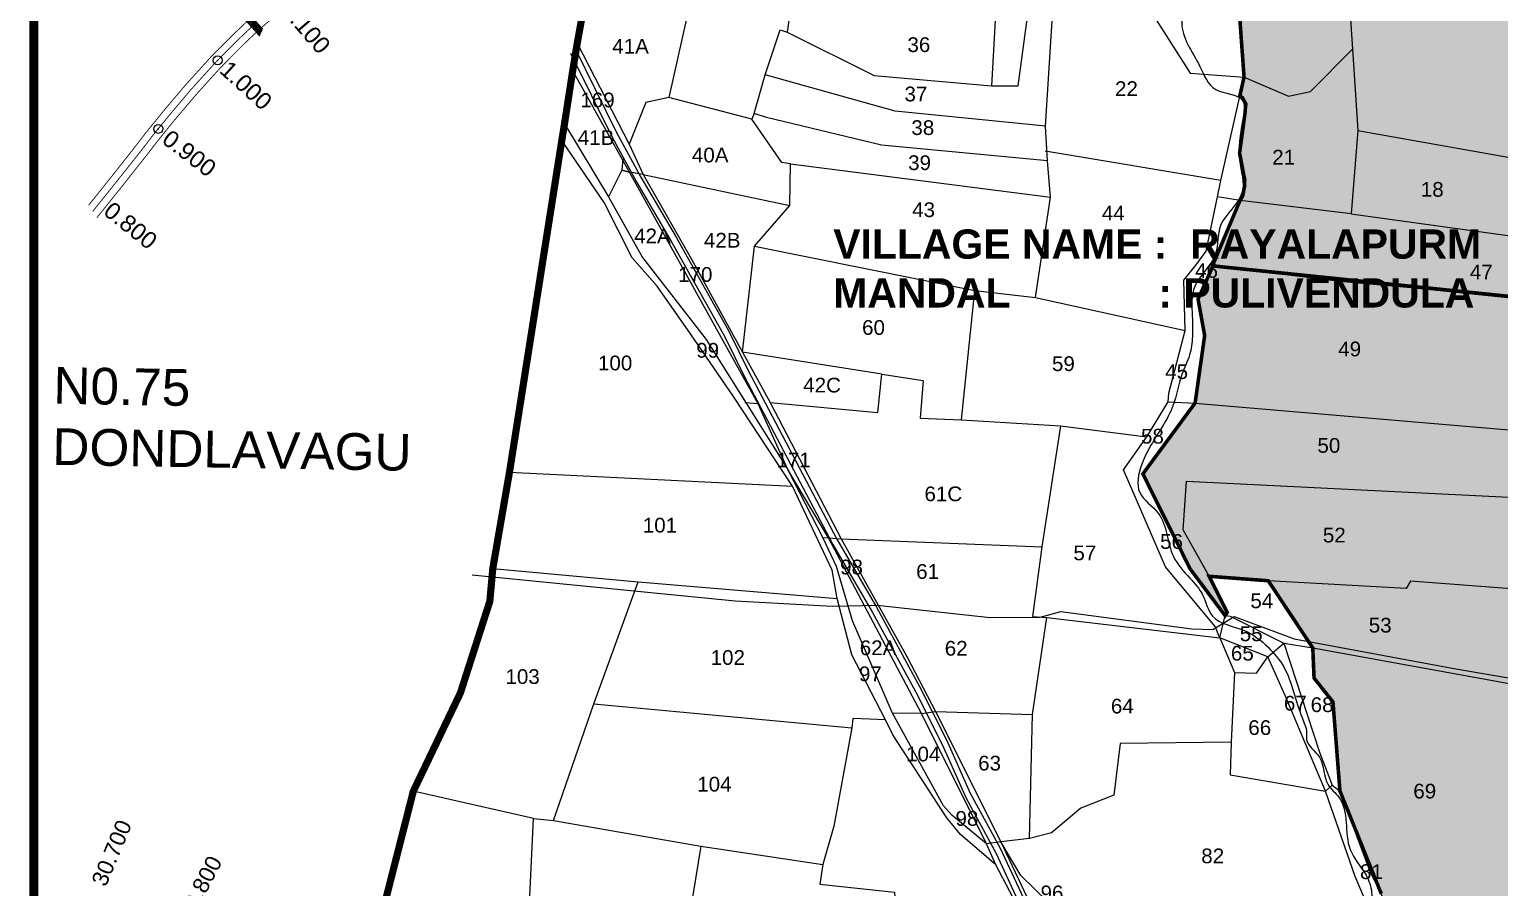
# Model space of a CAD drawing. Header units: inches. Extents: x 198958 to 218693, y 1596361 to 1611769.
# Drawn here: x 199244 to 200891, y 1603033 to 1603995 of the extents above; entities that cross this region are included whole.
import ezdxf
from ezdxf.enums import TextEntityAlignment as Align

# ---------------------------------------------------------------- set-up
doc = ezdxf.new("R2010")
doc.units = ezdxf.units.IN
doc.header["$LTSCALE"] = 15
doc.header["$MEASUREMENT"] = 0
doc.header["$PDMODE"] = 32
doc.header["$PDSIZE"] = 10
doc.linetypes.add('ACAD_ISO02W100', pattern=[15, 12, -3])
doc.linetypes.add('HIDDEN2', pattern=[0.1875, 0.125, -0.0625])
for name, color, linetype in [('CANAL1', 7, 'Continuous'), ('CSMark', 72, 'Continuous'), ('PLOT', 7, 'Continuous'), ('PLOT NO', 7, 'Continuous'), ('PLOTS NO', 7, 'Continuous'), ('ROAD', 1, 'Continuous'), ('STREAM', 4, 'Continuous'), ('STRUCTURE', 5, 'Continuous'), ('TEXT', 1, 'Continuous'), ('text2', 7, 'Continuous'), ('VILLAGE BOUNDAY', 5, 'Continuous'), ('WUA-11', 3, 'Continuous')]:
    doc.layers.add(name, color=color, linetype=linetype)
doc.styles.get("Standard").update_dxf_attribs({"font": 'arial.ttf'})

# ---------------------------------------------------------------- blocks, each defined once
blk = doc.blocks.new('DROP')
h = blk.add_hatch()
h.set_pattern_fill('ANSI31', color=1, scale=10, angle=45)
h.set_pattern_definition([(90, (-324.4107, -25.7687), (-1.25, 0), [])])
h.paths.add_polyline_path([(-9.9, -4.3), (-13.8, 4.1), (13.8, 4.1), (10.2, -4.3)])
at = {"layer": 'STRUCTURE', "color": 5, "const_width": 0.49}
blk.add_lwpolyline([(-9.9, -4.3), (-13.8, 4.1), (13.8, 4.1), (10.2, -4.3), (-9.9, -4.3)], dxfattribs=at)
at = {"layer": 'STRUCTURE', "color": 5}
blk.add_circle((0, 0), 1.33, dxfattribs=at)

msp = doc.modelspace()

# ---------------------------------------------------------------- hatches: boundary and pattern name
at = {"layer": 'PLOTS NO', "true_color": 0x58ba48}
h = msp.add_hatch(dxfattribs=at)
h.set_pattern_fill('ANSI31', color=85)
h.set_pattern_definition([(45, (0, 0), (-0.088388347648, 0.088388347648), [])])
edge = h.paths.add_edge_path()
edge.add_line((200568.4, 1603728.4), (200599.9, 1603803.1))
edge.add_line((200599.9, 1603803.1), (200602.9, 1603808.1))
edge.add_line((200602.9, 1603808.1), (200604.8, 1603818.3))
edge.add_line((200604.8, 1603818.3), (200605.2, 1603826.2))
edge.add_line((200605.2, 1603826.2), (200599.4, 1603856.3))
edge.add_line((200599.4, 1603856.3), (200605.3, 1603899.6))
edge.add_line((200605.3, 1603899.6), (200606.4, 1603911.4))
edge.add_line((200606.4, 1603911.4), (200602.4, 1603918.7))
edge.add_line((200602.4, 1603918.7), (200599.7, 1603920.5))
edge.add_line((200599.7, 1603920.5), (200604.4, 1603941.5))
edge.add_line((200604.4, 1603941.5), (200583, 1604238.1))
edge.add_line((200583, 1604238.1), (200575.4, 1604251.6))
edge.add_line((200575.4, 1604251.6), (200577.2, 1604319.7))
edge.add_line((200577.2, 1604319.7), (200581.1, 1604320.3))
edge.add_line((200581.1, 1604320.3), (200586.9, 1604388.9))
edge.add_line((200586.9, 1604388.9), (200530.5, 1604393.4))
edge.add_line((200530.5, 1604393.4), (200534.8, 1604492.6))
edge.add_line((200534.8, 1604492.6), (200533.6, 1604593.1))
edge.add_line((200533.6, 1604593.1), (200548.7, 1604743.6))
edge.add_line((200548.7, 1604743.6), (200642.5, 1604729.9))
edge.add_line((200642.5, 1604729.9), (200809.3, 1604701.4))
edge.add_line((200809.3, 1604701.4), (200828, 1604719.1))
edge.add_line((200828, 1604719.1), (200985.8, 1604699.4))
edge.add_line((200985.8, 1604699.4), (201071.5, 1604695.1))
edge.add_line((201071.5, 1604695.1), (201294.6, 1604657.1))
edge.add_line((201294.6, 1604657.1), (201407.8, 1604653.1))
edge.add_line((201407.8, 1604653.1), (201463.1, 1604545))
edge.add_line((201463.1, 1604545), (201486.8, 1604520.1))
edge.add_line((201486.8, 1604520.1), (201528, 1604502.3))
edge.add_line((201528, 1604502.3), (201591.6, 1604474.8))
edge.add_line((201591.6, 1604474.8), (201726.6, 1604446.5))
edge.add_line((201726.6, 1604446.5), (201763.4, 1604425))
edge.add_line((201763.4, 1604425), (201789.3, 1604412.9))
edge.add_line((201789.3, 1604412.9), (201800.5, 1604311.8))
edge.add_line((201800.5, 1604311.8), (201799.4, 1604302.4))
edge.add_line((201799.4, 1604302.4), (201751.4, 1604314.8))
edge.add_line((201751.4, 1604314.8), (201724, 1604196.8))
edge.add_line((201724, 1604196.8), (201716, 1604170))
edge.add_line((201716, 1604170), (201681.1, 1604176.1))
edge.add_line((201681.1, 1604176.1), (201672.4, 1604106.5))
edge.add_line((201672.4, 1604106.5), (201662.3, 1604050.7))
edge.add_line((201662.3, 1604050.7), (201653.4, 1603998.3))
edge.add_line((201653.4, 1603998.3), (201619, 1603953))
edge.add_line((201619, 1603953), (201598.9, 1603888.4))
edge.add_line((201598.9, 1603888.4), (201566.6, 1603764.8))
edge.add_line((201566.6, 1603764.8), (201410.8, 1603786.7))
edge.add_line((201410.8, 1603786.7), (201393.5, 1603788.6))
edge.add_line((201393.5, 1603788.6), (201301.3, 1603808.7))
edge.add_line((201301.3, 1603808.7), (201301.2, 1603808.7))
edge.add_line((201301.2, 1603808.7), (201296.7, 1603810.5))
edge.add_line((201296.7, 1603810.5), (201265.4, 1603823))
edge.add_line((201265.4, 1603823), (201093.8, 1603860.6))
edge.add_line((201093.8, 1603860.6), (201018.6, 1603873.6))
edge.add_line((201018.6, 1603873.6), (201004.8, 1603774.2))
edge.add_line((201004.8, 1603774.2), (200996.4, 1603705.2))
edge.add_line((200996.4, 1603705.2), (200932.1, 1603710.4))
edge.add_line((200932.1, 1603710.4), (200921.2, 1603693.4))
edge.add_line((200921.2, 1603693.4), (200569.6, 1603729.8))
at = {"layer": 'PLOTS NO'}
h = msp.add_hatch(color=2, dxfattribs=at)
h.dxf.hatch_style = 1
h.paths.add_polyline_path([(200725.6, 1602339.5), (200710.8, 1602396.2), (200719, 1602395.7), (200756.8, 1602557.6), (200764.5, 1602559.1), (200788.7, 1602637), (200770.8, 1602639.2), (200745, 1602714.4), (200817.1, 1602709.9), (200832.2, 1602840.4), (200807.8, 1602846.8), (200812.6, 1602940.9), (200781.3, 1602970.1), (200758.1, 1603026.1), (200711.8, 1603141.3), (200704, 1603241.1), (200682.8, 1603267.8), (200681.4, 1603301.6), (200631.5, 1603376.9), (200565.4, 1603381.9), (200585.6, 1603341.4), (200583.2, 1603337.8), (200544.1, 1603390.1), (200491.1, 1603496.7), (200549.6, 1603576.1), (200560.3, 1603651.8), (200552.9, 1603692.6), (200569.6, 1603729.8), (200921.3, 1603693.6), (200930.2, 1603710.2), (200997.1, 1603705.1), (201005, 1603774.3), (201017.6, 1603874.8), (201093.3, 1603861.2), (201264.2, 1603824.2), (201296.7, 1603810.5), (201301.3, 1603808.7), (201393.5, 1603788.6), (201410.8, 1603786.7), (201566.6, 1603764.8), (201700.1, 1603744.8), (201689.9, 1603705), (201672.5, 1603646.1), (201612.7, 1603461.2), (201567.8, 1603330.8), (201519.4, 1603186.5), (201478.2, 1603069.5), (201422, 1602914.1), (201342.4, 1602695.7), (201292.9, 1602556.5), (201219.9, 1602362.9), (201195, 1602323.1), (200956.3, 1602329), (200947, 1602329), (200948.7, 1602315.7)])

# ---------------------------------------------------------------- linework, layer by layer
at = {"color": 2}
for p in [(199454.8, 1603960.2), (199388.3, 1603883.4)]:
    msp.add_point(p, dxfattribs=at)
at = {"layer": 'CANAL1', "color": 200, "const_width": 1}
for points in [[(199319.6, 1603783.9), (199345.9, 1603816.7), (199376.3, 1603855.1), (199387.7, 1603870), (199406.9, 1603893.7), (199430.5, 1603921.5), (199458.5, 1603952.6), (199484.3, 1603978.5), (199501.1, 1603994.5), (199529.2, 1604018.8)], [(199310.3, 1603797.8), (199333.4, 1603826.6), (199363.6, 1603864.9), (199375.1, 1603879.9), (199394.6, 1603903.9), (199418.4, 1603932.1), (199446.9, 1603963.6), (199473.1, 1603989.9), (199490.3, 1604006.3)]]:
    msp.add_lwpolyline(points, dxfattribs=at)
at = {"layer": 'CANAL1', "color": 1, "linetype": 'HIDDEN2', "ltscale": 4, "const_width": 1}
for points in [[(199454.8, 1603960.2), (199478.7, 1603984.2), (199495.7, 1604000.4)], [(199314.9, 1603790.9), (199339.6, 1603821.7), (199370, 1603860), (199381.4, 1603875), (199400.8, 1603898.8), (199424.4, 1603926.8), (199452.7, 1603958.1), (199454.8, 1603960.2)]]:
    msp.add_lwpolyline(points, dxfattribs=at)
at = {"layer": 'PLOT'}
for points in [[(200096.6, 1603844.2), (200387.7, 1603806.8), (200384.4, 1603847.7), (200381.9, 1603886.5), (200393, 1604058.2), (200382, 1604142.3), (200369.3, 1604215.5), (200434.8, 1604388.4), (200463.8, 1604398.5), (200504.1, 1604387.9)], [(200577.4, 1603313.1), (200572, 1603325.5), (200516.6, 1603392.5), (200469.3, 1603501.3), (200495.7, 1603538.3), (200519.3, 1603577.6), (200520.1, 1603587.2), (200538.4, 1603657.4), (200537.1, 1603713.9), (200551.9, 1603732.4), (200561.8, 1603746.4), (200574.5, 1603807.2), (200578.4, 1603825.6), (200604.4, 1603941.5), (200596.8, 1604036.9), (200583, 1604238.1), (200575.4, 1604251.6), (200577.2, 1604319.7), (200581.1, 1604320.3), (200586.9, 1604388.9)], [(200481.7, 1604044.1), (200544, 1603945.7), (200604.4, 1603941.5), (200654.2, 1603920), (200679, 1603925.2), (200725.9, 1603972.9), (200731.7, 1603881.7), (200934, 1603845.8), (200917, 1603960.7), (200863.1, 1604246.7)], [(200708.5, 1604235.7), (200725.9, 1603972.9)], [(200325.8, 1604005), (200321.4, 1603931.6), (200351.6, 1603931.5), (200369.3, 1604064.6)], [(199869.6, 1604046.1), (199985.3, 1604030.8), (199960.3, 1603918.6)], [(200099.1, 1604048.1), (200096.7, 1604021.2), (200092.8, 1603991.9)], [(200055.6, 1603900.6), (200068.1, 1603944), (200085, 1603994.6), (200092.8, 1603991.9), (200190.3, 1603943.1), (200321.4, 1603931.6)], [(199857.6, 1603979.4), (199915.7, 1603866.2), (199931.6, 1603832.2), (199985.4, 1603737.3), (200042.6, 1603633.2), (200073.8, 1603576.8), (200153, 1603424), (200226.8, 1603292.1), (200258.8, 1603230.2), (200331.9, 1603084.1), (200373.9, 1602995.8), (200425.4, 1602900.3), (200459.4, 1602836), (200529.4, 1602710.7), (200567, 1602639.3), (200594.5, 1602589.3), (200627.4, 1602529.8), (200686.2, 1602425.3), (200701.7, 1602397.4), (200725.6, 1602339.5), (200792.3, 1602217.3), (200859.8, 1602102.4), (200908.6, 1602000.6), (200929.2, 1601965.1)], [(201144.4, 1601506.1), (201114.3, 1601558.8), (201047.6, 1601696.4), (201040.6, 1601705.4), (200967.5, 1601847.4), (200891, 1602003.7), (200853.3, 1602074.8), (200806, 1602158.9), (200739.8, 1602259), (200676.9, 1602401.3), (200610.2, 1602532.6), (200581.3, 1602591.9), (200514.3, 1602700.8), (200442.4, 1602837.9), (200408.1, 1602902.5), (200326.3, 1603058.4), (200316, 1603082.2), (200243, 1603228), (200139, 1603425), (200093.6, 1603501.7), (200060.1, 1603575.1), (199916.2, 1603834.8), (199852.5, 1603948.5)], [(200381.9, 1603886.5), (200213.8, 1603903.2), (200068.1, 1603944)], [(200073.8, 1603576.8), (200194.2, 1603565.6), (200198.6, 1603608.4), (200042.6, 1603633.2), (200056.2, 1603751.9), (200095.8, 1603797.5), (200096.6, 1603844.2), (200086.8, 1603845.9), (200053, 1603894.4), (199960.3, 1603918.6), (199934.3, 1603913.1), (199915.7, 1603866.2)], [(200384.4, 1603847.7), (200198.5, 1603865.2), (200069.7, 1603896.1), (200055.6, 1603900.6), (200053, 1603894.4)], [(199843.3, 1603889), (199892.5, 1603807.3), (199930.8, 1603739.3), (200002, 1603647.5), (200093.6, 1603501.7)], [(200731.7, 1603881.7), (200724.3, 1603788.3), (200599.9, 1603803.1)], [(200326.3, 1603058.4), (200286.9, 1603092.4), (200271.6, 1603111), (200211.2, 1603204.2), (200202.7, 1603221), (200165.1, 1603293.8), (200148.7, 1603357.1), (200143, 1603388.7), (200098.8, 1603483.1), (200032.5, 1603583.3), (199984.4, 1603653.8), (199947.1, 1603707), (199919, 1603738.8), (199887.7, 1603801), (199840.3, 1603870.5)], [(199908.6, 1603849.8), (199907.4, 1603837.1), (199892.5, 1603807.3)], [(200578.4, 1603825.6), (200381.6, 1603858.4)], [(199931.6, 1603832.2), (199916.2, 1603834.8), (199907.4, 1603837.1), (199916.2, 1603834.8)], [(199931.6, 1603832.2), (200095.8, 1603797.5)], [(200370.7, 1603694.3), (200387.7, 1603806.8)], [(200583.2, 1603337.8), (200544.1, 1603390.1), (200491.1, 1603496.7), (200549.6, 1603576.1), (200560.3, 1603651.8), (200552.9, 1603692.6), (200569.6, 1603729.8), (200599.9, 1603803.1), (200574.5, 1603807.2)], [(200724.3, 1603788.3), (200929.8, 1603759.8)], [(200056.2, 1603751.9), (200302.8, 1603702.4), (200370.7, 1603694.3), (200538.4, 1603657.4)], [(200921.3, 1603693.6), (200711.6, 1603712.4), (200569.6, 1603729.8)], [(200288.1, 1603557.1), (200302.8, 1603702.4)], [(200198.6, 1603608.4), (200245, 1603601.3), (200241.6, 1603559.3), (200288.1, 1603557.1), (200398.9, 1603550.4), (200495.7, 1603538.3)], [(200060.1, 1603575.1), (200045.4, 1603576.4)], [(200519.3, 1603577.6), (200549.6, 1603576.1), (200910, 1603545.2)], [(200398.9, 1603550.4), (200378, 1603415)], [(199781.7, 1603498.6), (200098.8, 1603483.1)], [(200243, 1603228), (200210.7, 1603228.6), (200165.7, 1603331.8), (200148.1, 1603393), (200133, 1603424.6), (200093.6, 1603501.7)], [(200710.8, 1602396.2), (200719, 1602395.7), (200736.9, 1602475.5), (200756.8, 1602557.6), (200758.7, 1602584), (200770.8, 1602639.2), (200745, 1602714.4), (200763.8, 1602767.7), (200801.3, 1602775.9), (200807.8, 1602846.8), (200812.6, 1602940.9), (200781.3, 1602970.1), (200758.1, 1603026.1), (200745.6, 1603050.9), (200711.8, 1603141.3), (200704, 1603241.1), (200682.8, 1603267.8), (200681.4, 1603301.6), (200631.5, 1603376.9), (200565.4, 1603381.9), (200536.1, 1603433.8), (200540, 1603488.5), (200908.9, 1603470.1)], [(200139, 1603425), (200133, 1603424.6)], [(200139, 1603425), (200153, 1603424)], [(200153, 1603424), (200378, 1603415), (200367.3, 1603337), (200383.6, 1603335.8), (200577.4, 1603313.1), (200583.2, 1603337.8), (200588.7, 1603337.2), (200649.1, 1603307), (200681.4, 1603301.6), (200903.4, 1603261.5)], [(199763, 1603390.7), (199925.8, 1603375.8), (200148.7, 1603357.1)], [(199831, 1603108), (199876.2, 1603239.1), (199925.8, 1603375.8)], [(200583.2, 1603337.8), (200585.6, 1603341.4), (200565.4, 1603381.9)], [(200904, 1603367.9), (200790.9, 1603376.4), (200786, 1603368.4), (200631.5, 1603376.9)], [(200364.3, 1603088), (200367.6, 1603226.9), (200383.6, 1603335.8)], [(200631, 1603291.5), (200577.4, 1603313.1), (200593.8, 1603273.9), (200618.2, 1603273.5), (200631, 1603291.5)], [(200799.3, 1602939.2), (200760.6, 1602970.6), (200728.7, 1603045.5), (200695.5, 1603140.9), (200650.6, 1603248.3), (200631, 1603291.5), (200649.1, 1603307)], [(200649.1, 1603307), (200688.8, 1603184.6), (200703, 1603147.8), (200711.8, 1603141.3)], [(200593.8, 1603273.9), (200589.8, 1603195.9), (200588.9, 1603159.4), (200695.5, 1603140.9)], [(199876.2, 1603239.1), (200165.1, 1603212.2)], [(200316, 1603082.2), (200277, 1603114), (200267.8, 1603124.6), (200210.7, 1603228.6)], [(200243, 1603228), (200258.8, 1603230.2)], [(200258.8, 1603230.2), (200367.6, 1603226.9)], [(200202.7, 1603221), (200166.1, 1603222.4), (200165.1, 1603212.2), (200144.8, 1603101.7), (200132.8, 1603059), (200129.2, 1603036.7), (200213.1, 1603027.7), (200214, 1603010.2), (200230, 1603010), (200213.4, 1602882.1), (200223.8, 1602880), (200442.4, 1602837.9)], [(200589.8, 1603195.9), (200465.7, 1603194.6), (200458.5, 1603136.5), (200421.7, 1603121.9), (200388.8, 1603094.4), (200364.3, 1603088), (200331.9, 1603084.1)], [(199797.5, 1602872.6), (199808.5, 1603110.6), (199674, 1603141)], [(200703, 1603147.8), (200695.5, 1603140.9)], [(199808.5, 1603110.6), (199831, 1603108), (199996, 1603079.4), (200132.8, 1603059)], [(199996, 1603079.4), (199980.7, 1602985.7), (199944.6, 1602849.6)], [(200331.9, 1603084.1), (200316, 1603082.2)], [(200701.7, 1602397.4), (200710.8, 1602396.2), (200669.9, 1602524.8), (200653.1, 1602580.4), (200643.7, 1602590.8), (200580.7, 1602746.6), (200465.9, 1602919.9), (200431.2, 1602968), (200400, 1603002), (200354.5, 1603046.4), (200331.9, 1603084.1)]]:
    msp.add_lwpolyline(points, dxfattribs=at)
at = {"layer": 'ROAD'}
for points in [[(199850.2, 1603968.2), (199896.7, 1603874.1), (199924.3, 1603823.3), (199963.7, 1603756.2), (200023, 1603650.5), (200044.6, 1603606.4), (200143.8, 1603417.6), (200188.1, 1603341.3), (200236.6, 1603252.6), (200266.7, 1603192.6), (200293.2, 1603133.1), (200326.8, 1603071), (200357.9, 1603004), (200399.4, 1602923.2), (200448.7, 1602835.4), (200503.8, 1602733), (200534.9, 1602676.1), (200593.5, 1602570.2), (200661.1, 1602444.7), (200696.3, 1602385), (200748.8, 1602270.4), (200853, 1602091), (200936.2, 1601920.8)], [(199854.8, 1603974.2), (199901.2, 1603880.1), (199928.9, 1603829.3), (199968.3, 1603762.2), (200027.5, 1603656.5), (200049.2, 1603612.4), (200148.3, 1603423.6), (200192.7, 1603347.2), (200241.1, 1603258.5), (200271.3, 1603198.6), (200297.8, 1603139), (200331.4, 1603077), (200362.5, 1603010), (200404, 1602929.1), (200453.3, 1602841.3), (200508.4, 1602739), (200539.5, 1602682.1), (200598, 1602576.2), (200665.6, 1602450.7), (200700.8, 1602390.9), (200753.3, 1602276.4), (200857.5, 1602096.9), (200940.8, 1601926.7)], [(199739.9, 1603383.4), (200034.3, 1603354.3), (200143.6, 1603348.3), (200193.6, 1603349.5), (200320.1, 1603335.9), (200375.9, 1603336), (200399.1, 1603342.4), (200546, 1603323.2), (200569.3, 1603322.1), (200593.3, 1603337), (200660.4, 1603311.8), (200841.6, 1603278.1), (200913.5, 1603266)]]:
    msp.add_lwpolyline(points, dxfattribs=at)
at = {"layer": 'STREAM'}
msp.add_spline([(200541.3, 1604745.1), (200531.9, 1604722), (200521.1, 1604695.5), (200526.6, 1604672.5), (200521.6, 1604645.5), (200519.5, 1604620.2), (200520.8, 1604575.4), (200516.8, 1604522.8), (200521.8, 1604490.8), (200519.7, 1604465.8), (200522.9, 1604431.4), (200514.1, 1604378.1), (200507, 1604342.1), (200504, 1604301), (200502.6, 1604246.7), (200523.5, 1604201.3), (200521.3, 1604166.4), (200530.8, 1604071), (200539.6, 1604034.7), (200534.6, 1604002.6), (200554.9, 1603953.4), (200572.8, 1603927.6), (200602.6, 1603915.4), (200602.8, 1603892.1), (200599.3, 1603848.5), (200602.1, 1603811.8), (200578.1, 1603775), (200572.6, 1603743.5), (200549.2, 1603706.7), (200546.4, 1603673.4), (200546.6, 1603650.6), (200543.5, 1603630.1), (200534.8, 1603608.1), (200524.7, 1603572.9), (200500.1, 1603528.9), (200489.8, 1603507.4), (200487.6, 1603475.8), (200508.3, 1603452.7), (200525.3, 1603404.1), (200543.7, 1603379.9), (200558.4, 1603360.3), (200569.1, 1603337.3), (200604.4, 1603321.2), (200631.3, 1603302.4), (200648.8, 1603280.3), (200669.4, 1603223.5), (200674.4, 1603207.1), (200674.5, 1603199.1), (200688.8, 1603179.2), (200698.5, 1603148.3), (200710.5, 1603134.4), (200723.3, 1603075.7), (200741, 1603046.8), (200747.3, 1603027.5), (200749.1, 1603012.2), (200771.7, 1602987.7), (200774.3, 1602967.6), (200800.4, 1602946), (200803.4, 1602929.2), (200805.7, 1602920), (200803.8, 1602900.2), (200807, 1602880), (200806.9, 1602861.5), (200792.2, 1602835.3), (200786.9, 1602800.2), (200789.3, 1602789.1), (200791.4, 1602773.2)], degree=3, dxfattribs=at)
at = {"layer": 'text2', "color": 5, "const_width": 10}
msp.add_lwpolyline([(199249, 1611176.2), (208233.7, 1611176.2), (208233.7, 1598880.5), (199249, 1598880.5)], close=True, dxfattribs=at)
at = {"layer": 'text2', "color": 3}
msp.add_point((199454.8, 1603960.2), dxfattribs=at)
at = {"layer": 'VILLAGE BOUNDAY', "linetype": 'ACAD_ISO02W100', "ltscale": 0.2, "const_width": 8}
msp.add_lwpolyline([(199665.2, 1601504.5), (199596.8, 1601572.7), (199511.8, 1601730.1), (199328, 1601894.9), (199258.3, 1601877.3), (199328, 1601894.9), (199415.5, 1602277.6), (199483.8, 1602487.2), (199542.5, 1602589.7), (199556.1, 1602605.9), (199594.3, 1602756.5), (199612.5, 1602899.6), (199674, 1603141), (199726.7, 1603251.1), (199759.7, 1603353.9), (199763, 1603390.7), (199781.7, 1603498.6), (199840.3, 1603870.5), (199843.3, 1603889), (199852.5, 1603948.5), (199857.6, 1603979.4), (199869.6, 1604046.1)], dxfattribs=at)
at = {"layer": 'WUA-11', "color": 15, "const_width": 4}
for points in [[(200568.4, 1603728.4), (200599.9, 1603803.1), (200602.9, 1603808.1), (200604.8, 1603818.3), (200605.2, 1603826.2), (200599.4, 1603856.3), (200605.3, 1603899.6), (200606.4, 1603911.4), (200602.4, 1603918.7), (200599.7, 1603920.5), (200604.4, 1603941.5), (200583, 1604238.1)], [(201653.4, 1603998.3), (201619, 1603953), (201598.9, 1603888.4), (201566.6, 1603764.8), (201410.8, 1603786.7), (201393.5, 1603788.6), (201301.3, 1603808.7), (201301.2, 1603808.7), (201296.7, 1603810.5), (201265.4, 1603823), (201093.8, 1603860.6), (201018.6, 1603873.6), (201004.8, 1603774.2), (200996.4, 1603705.2), (200932.1, 1603710.4), (200921.2, 1603693.4), (200569.6, 1603729.8)], [(200758.1, 1603026.1), (200711.8, 1603141.3), (200704, 1603241.1), (200682.8, 1603267.8), (200681.4, 1603301.6), (200631.5, 1603376.9), (200565.4, 1603381.9), (200585.6, 1603341.4), (200583.2, 1603337.8), (200544.1, 1603390.1), (200491.1, 1603496.7), (200549.6, 1603576.1), (200560.3, 1603651.8), (200552.9, 1603692.6), (200569.6, 1603729.8), (200921.3, 1603693.6)]]:
    msp.add_lwpolyline(points, dxfattribs=at)
at = {"layer": 'WUA-11', "const_width": 3}
for points in [[(200568.4, 1603728.4), (200599.9, 1603803.1), (200602.9, 1603808.1), (200604.8, 1603818.3), (200605.2, 1603826.2), (200599.4, 1603856.3), (200605.3, 1603899.6), (200606.4, 1603911.4), (200602.4, 1603918.7), (200599.7, 1603920.5), (200604.4, 1603941.5), (200583, 1604238.1)], [(201653.4, 1603998.3), (201619, 1603953), (201598.9, 1603888.4), (201566.6, 1603764.8), (201410.8, 1603786.7), (201393.5, 1603788.6), (201301.3, 1603808.7), (201301.2, 1603808.7), (201296.7, 1603810.5), (201265.4, 1603823), (201093.8, 1603860.6), (201018.6, 1603873.6), (201004.8, 1603774.2), (200996.4, 1603705.2), (200932.1, 1603710.4), (200921.2, 1603693.4), (200569.6, 1603729.8)], [(200758.1, 1603026.1), (200711.8, 1603141.3), (200704, 1603241.1), (200682.8, 1603267.8), (200681.4, 1603301.6), (200631.5, 1603376.9), (200565.4, 1603381.9), (200585.6, 1603341.4), (200583.2, 1603337.8), (200544.1, 1603390.1), (200491.1, 1603496.7), (200549.6, 1603576.1), (200560.3, 1603651.8), (200552.9, 1603692.6), (200569.6, 1603729.8), (200921.3, 1603693.6)]]:
    msp.add_lwpolyline(points, dxfattribs=at)

# ---------------------------------------------------------------- block references
at = {"rotation": 131.733202914055}
msp.add_blockref('DROP', (199495.5, 1604000.3), dxfattribs=at)

# ---------------------------------------------------------------- texts
at = {"layer": 'CSMark', "color": 1}
for s, height, rotation, p in [('1.100', 19, 310.8236, (199532.2, 1604022.1)), ('1.000', 19, 317.887, (199462.1, 1603954.5)), ('0.900', 19, 322.5515, (199396.8, 1603876.2)), ('0.800', 19, 321.2647, (199331.5, 1603795.9)), ('30.700', 18, 67.2341, (199321.2, 1603036.4)), ('30.800', 18, 62.5159, (199417.1, 1602998.2))]:
    msp.add_text(s, height=height, rotation=rotation, dxfattribs=at).set_placement(p, align=Align.MIDDLE_LEFT)
at = {"layer": 'PLOT NO'}
for s, p in [('41A', (199917.3, 1603976)), ('36', (200240.2, 1603977.8)), ('37', (200236.9, 1603922.5)), ('22', (200472.7, 1603928.5)), ('169', (199880.3, 1603915.8)), ('41B', (199878.6, 1603873.7)), ('38', (200244.6, 1603884.8)), ('40A', (200006.5, 1603854.1)), ('39', (200241, 1603845.5)), ('21', (200648.8, 1603851.7)), ('18', (200815.2, 1603815.6)), ('43', (200245.5, 1603792.8)), ('44', (200457.9, 1603789)), ('42A', (199941.8, 1603763.4)), ('42B', (200020, 1603758.6)), ('170', (199989.8, 1603720.2)), ('46', (200562.4, 1603724.6)), ('47', (200870.1, 1603722.9)), ('60', (200189.4, 1603660.8)), ('99', (200003.7, 1603635.2)), ('49', (200722.7, 1603636.7)), ('100', (199900, 1603621)), ('59', (200402.1, 1603620.2)), ('45', (200528.9, 1603611.3)), ('42C', (200131.8, 1603596.2)), ('58', (200501.8, 1603538.9)), ('50', (200699.4, 1603528.6)), ('171', (200099.8, 1603512.2)), ('61C', (200267.6, 1603474.3)), ('101', (199950.2, 1603439.2)), ('56', (200523.2, 1603420.9)), ('52', (200705.5, 1603428.1)), ('57', (200426.1, 1603408.1)), ('98', (200164.8, 1603392.3)), ('61', (200250, 1603387.3)), ('54', (200624.3, 1603354.4)), ('55', (200612.4, 1603317.4)), ('53', (200756.9, 1603327.1)), ('62A', (200194.5, 1603301.8)), ('62', (200282, 1603301.2)), ('102', (200026.2, 1603290.9)), ('65', (200602.5, 1603295.7)), ('103', (199796.4, 1603269.5)), ('97', (200185.9, 1603272.6)), ('64', (200468.1, 1603236.4)), ('67', (200661.9, 1603239.7)), ('68', (200691.8, 1603238)), ('66', (200622, 1603212.3)), ('104', (200245.1, 1603182.7)), ('63', (200319.4, 1603172.5)), ('104', (200011.2, 1603148.9)), ('69', (200806.8, 1603141.1)), ('98', (200294, 1603110.5)), ('82', (200569.3, 1603068.5)), ('81', (200747.1, 1603050.8)), ('96', (200389.3, 1603027))]:
    msp.add_text(s, height=16.5, dxfattribs=at).set_placement(p, align=Align.MIDDLE_CENTER)
at = {"layer": 'TEXT', "insert": (200144.3, 1603770.7), "char_height": 32.812, "width": 781.689, "attachment_point": 1}
msp.add_mtext('\\pxql;{\\fArial|b1|i0|c0|p34;\\C1;VILLAGE NAME :\\C5;  RAYALAPURM \\P\\C1;MANDAL             : \\C5;PULIVENDULA }', dxfattribs=at)
at = {"layer": 'TEXT', "insert": (199271.3, 1603616.5), "char_height": 41.13, "width": 402.297, "attachment_point": 1, "rotation": 359.0457}
msp.add_mtext('N0.75 DONDLAVAGU', dxfattribs=at)

doc.saveas('drawing.dxf')
